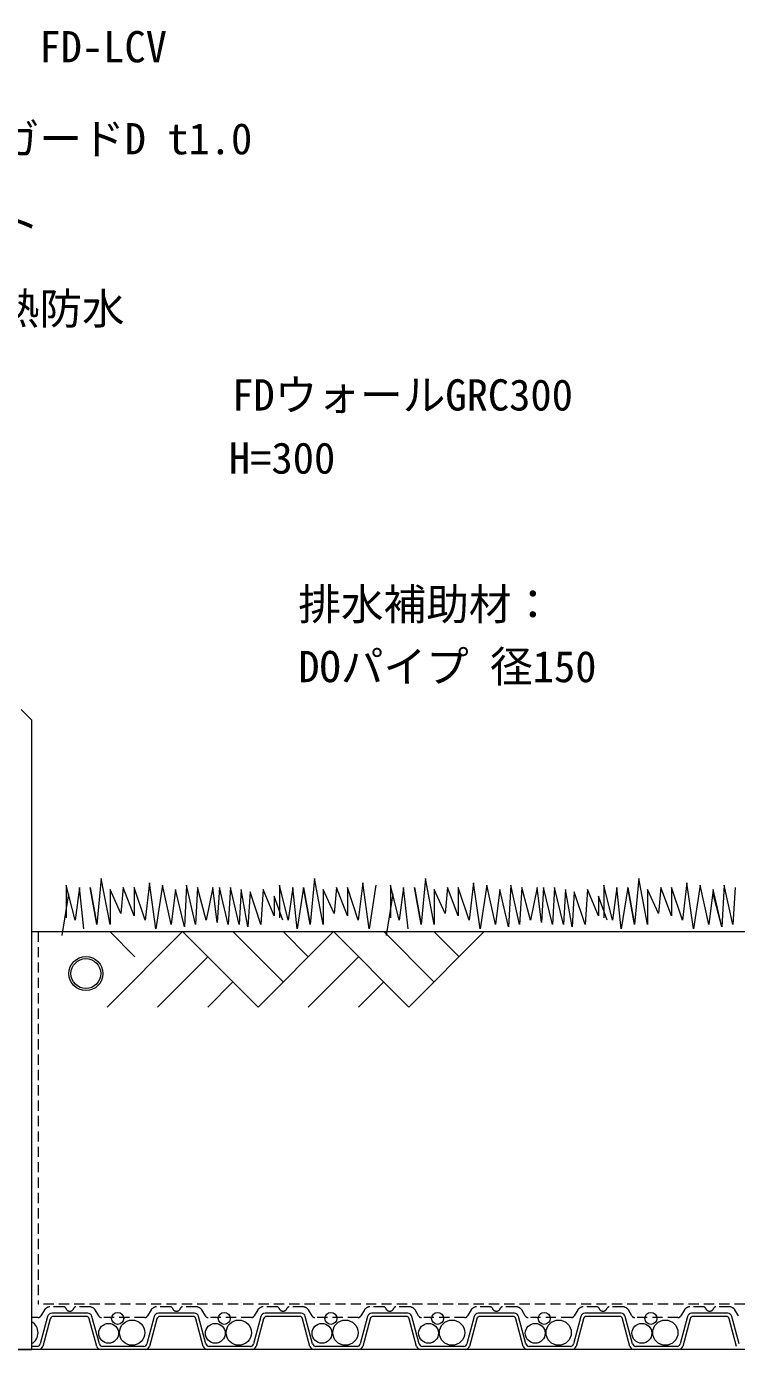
# Model space of a CAD drawing. Units: millimetres, scale not verified. Extents: x -1485 to 1485, y -1050 to 1050.
# Drawn here: x -119 to 214, y -424 to 197 of the extents above; entities that cross this region are included whole.
import ezdxf
from ezdxf.enums import TextEntityAlignment as Align

# ---------------------------------------------------------------- set-up
doc = ezdxf.new("R2010")
doc.units = ezdxf.units.MM
doc.header["$LTSCALE"] = 4
doc.linetypes.add('DASHED1', pattern=[1.8, 1.2, -0.6])
for name, color, linetype, lineweight in [('0-0_TLC', 4, 'Continuous', 18), ('0-4_KUTAI', 1, 'Continuous', 18), ('0-9_buhin', 1, 'Continuous', 18), ('0-A_FD-L', 8, 'Continuous', 18), ('0-C_GREEN', 4, 'Continuous', 18), ('0-F_ecom', 7, 'Continuous', 18)]:
    doc.layers.add(name, color=color, linetype=linetype, lineweight=lineweight)
doc.layers.add('0-D_MOJI', color=7, linetype='Continuous')
doc.styles.add('ＭＳ ゴシック', font='')
doc.styles.get('ＭＳ ゴシック').set_extended_font_data('MS Gothic')

msp = doc.modelspace()

# ---------------------------------------------------------------- linework, layer by layer
at = {"layer": '0-0_TLC'}
msp.add_line((-121.665, -123.609), (-116.666, -128.609), dxfattribs=at)
msp.add_lwpolyline([(-216.666, -423.609), (-116.666, -423.609), (-116.666, -128.609)], dxfattribs=at)
at = {"layer": '0-4_KUTAI'}
msp.add_lwpolyline([(-116.666, -227.748), (414.431, -227.748), (470.185, -229.297), (545.155, -236.794)], dxfattribs=at)
at = {"layer": '0-9_buhin'}
for radius in [8, 7]:
    msp.add_circle((-91.291, -247.402), radius, dxfattribs=at)
at = {"layer": '0-A_FD-L', "color": 3, "linetype": 'DASHED1'}
for p in [(-113.666, -227.748), (534.456, -402.409)]:
    msp.add_line(p, (-113.666, -402.409), dxfattribs=at)
at = {"layer": '0-A_FD-L', "linetype": 'DASHED1'}
for p, q in [((-113.7, -408.609), (-116.666, -408.609)), ((-110.725, -405.066), (-112.414, -407.881)), ((-101.679, -403.609), (-108.152, -403.609)), ((-89.549, -403.609), (-96.022, -403.609)), ((-85.288, -407.881), (-86.977, -405.066)), ((-63.7, -408.609), (-84.001, -408.609)), ((-60.725, -405.066), (-62.414, -407.881)), ((-51.679, -403.609), (-58.152, -403.609)), ((-39.549, -403.609), (-46.022, -403.609)), ((-35.288, -407.881), (-36.977, -405.066)), ((-13.7, -408.609), (-34.001, -408.609)), ((-10.725, -405.066), (-12.414, -407.881)), ((-1.679, -403.609), (-8.152, -403.609)), ((10.451, -403.609), (3.978, -403.609)), ((14.712, -407.881), (13.023, -405.066)), ((36.3, -408.609), (15.999, -408.609)), ((39.275, -405.066), (37.586, -407.881)), ((48.321, -403.609), (41.848, -403.609)), ((60.451, -403.609), (53.978, -403.609)), ((64.712, -407.881), (63.023, -405.066)), ((86.3, -408.609), (65.999, -408.609)), ((89.275, -405.066), (87.586, -407.881)), ((98.321, -403.609), (91.848, -403.609)), ((110.451, -403.609), (103.978, -403.609)), ((114.712, -407.881), (113.023, -405.066)), ((136.3, -408.609), (115.999, -408.609)), ((139.275, -405.066), (137.586, -407.881)), ((148.321, -403.609), (141.848, -403.609)), ((160.451, -403.609), (153.978, -403.609)), ((164.712, -407.881), (163.023, -405.066)), ((186.3, -408.609), (165.999, -408.609)), ((189.275, -405.066), (187.586, -407.881)), ((198.321, -403.609), (191.848, -403.609)), ((210.451, -403.609), (203.978, -403.609)), ((214.712, -407.881), (213.023, -405.066))]:
    msp.add_line(p, q, dxfattribs=at)
at = {"layer": '0-A_FD-L'}
for p, q in [((-109.248, -408.092), (-112.706, -420.998)), ((-107.998, -409.221), (-111.456, -422.127)), ((-86.246, -422.127), (-89.704, -409.221)), ((-84.995, -420.998), (-88.453, -408.092)), ((-59.248, -408.092), (-62.706, -420.998)), ((-57.998, -409.221), (-61.456, -422.127)), ((-36.246, -422.127), (-39.704, -409.221)), ((-34.995, -420.998), (-38.453, -408.092)), ((-9.248, -408.092), (-12.706, -420.998)), ((-7.998, -409.221), (-11.456, -422.127)), ((13.754, -422.127), (10.296, -409.221)), ((15.005, -420.998), (11.547, -408.092)), ((40.752, -408.092), (37.294, -420.998)), ((42.002, -409.221), (38.544, -422.127)), ((63.754, -422.127), (60.296, -409.221)), ((65.005, -420.998), (61.547, -408.092)), ((90.752, -408.092), (87.294, -420.998)), ((92.002, -409.221), (88.544, -422.127)), ((113.754, -422.127), (110.296, -409.221)), ((115.005, -420.998), (111.547, -408.092)), ((140.752, -408.092), (137.294, -420.998)), ((142.002, -409.221), (138.544, -422.127)), ((163.754, -422.127), (160.296, -409.221)), ((165.005, -420.998), (161.547, -408.092)), ((190.752, -408.092), (187.294, -420.998)), ((192.002, -409.221), (188.544, -422.127)), ((213.754, -422.127), (210.296, -409.221)), ((215.005, -420.998), (211.547, -408.092)), ((-114.155, -422.109), (-116.666, -422.109)), ((-113.388, -423.609), (-116.666, -423.609)), ((-63.388, -423.609), (-84.314, -423.609)), ((-64.155, -422.109), (-83.546, -422.109)), ((-13.388, -423.609), (-34.314, -423.609)), ((-14.155, -422.109), (-33.546, -422.109)), ((36.612, -423.609), (15.686, -423.609)), ((35.845, -422.109), (16.454, -422.109)), ((86.612, -423.609), (65.686, -423.609)), ((85.845, -422.109), (66.454, -422.109)), ((136.612, -423.609), (115.686, -423.609)), ((135.845, -422.109), (116.454, -422.109)), ((186.612, -423.609), (165.686, -423.609)), ((185.845, -422.109), (166.454, -422.109))]:
    msp.add_line(p, q, dxfattribs=at)
at = {"layer": '0-A_FD-L', "color": 6}
msp.add_line((563.155, -423.609), (-853.238, -423.609), dxfattribs=at)
at = {"layer": '0-A_FD-L'}
for points in [[(-90.385, -406.609), (-98.851, -406.609), (-107.316, -406.609)], [(-91.153, -408.109), (-98.851, -408.109), (-106.549, -408.109)], [(-40.385, -406.609), (-48.851, -406.609), (-57.316, -406.609)], [(-41.153, -408.109), (-48.851, -408.109), (-56.549, -408.109)], [(9.615, -406.609), (1.149, -406.609), (-7.316, -406.609)], [(8.847, -408.109), (1.149, -408.109), (-6.549, -408.109)], [(59.615, -406.609), (51.149, -406.609), (42.684, -406.609)], [(58.847, -408.109), (51.149, -408.109), (43.451, -408.109)], [(109.615, -406.609), (101.149, -406.609), (92.684, -406.609)], [(108.847, -408.109), (101.149, -408.109), (93.451, -408.109)], [(159.615, -406.609), (151.149, -406.609), (142.684, -406.609)], [(158.847, -408.109), (151.149, -408.109), (143.451, -408.109)], [(209.615, -406.609), (201.149, -406.609), (192.684, -406.609)], [(208.847, -408.109), (201.149, -408.109), (193.451, -408.109)]]:
    msp.add_lwpolyline(points, dxfattribs=at)
for centre, radius in [((-76.403, -409.006), 2.82), ((-26.403, -409.006), 2.82), ((23.597, -409.006), 2.82), ((73.597, -409.006), 2.82), ((123.597, -409.006), 2.82), ((173.597, -409.006), 2.82), ((-80.633, -415.992), 4.654), ((-69.634, -415.71), 5.923), ((-30.633, -415.992), 4.654), ((-19.634, -415.71), 5.923), ((19.367, -415.992), 4.654), ((30.366, -415.71), 5.923), ((69.367, -415.992), 4.654), ((80.366, -415.71), 5.923), ((119.367, -415.992), 4.654), ((130.366, -415.71), 5.923), ((169.367, -415.992), 4.654), ((180.366, -415.71), 5.923)]:
    msp.add_circle(centre, radius, dxfattribs=at)
at = {"layer": '0-A_FD-L', "linetype": 'DASHED1'}
for centre, radius, start, end in [((-113.7, -407.109), 1.5, 270, 329.03624), ((-108.152, -406.609), 3, 90, 149.03624), ((-101.679, -404.609), 1, 19.47122, 90), ((-98.851, -403.609), 2, 199.47122, 270), ((-98.851, -403.609), 2, 270, 340.52878), ((-96.022, -404.609), 1, 90, 160.52878), ((-89.549, -406.609), 3, 30.96376, 90), ((-84.001, -407.109), 1.5, 210.96376, 270), ((-63.7, -407.109), 1.5, 270, 329.03624), ((-58.152, -406.609), 3, 90, 149.03624), ((-51.679, -404.609), 1, 19.47122, 90), ((-48.851, -403.609), 2, 199.47122, 270), ((-48.851, -403.609), 2, 270, 340.52878), ((-46.022, -404.609), 1, 90, 160.52878), ((-39.549, -406.609), 3, 30.96376, 90), ((-34.001, -407.109), 1.5, 210.96376, 270), ((-13.7, -407.109), 1.5, 270, 329.03624), ((-8.152, -406.609), 3, 90, 149.03624), ((-1.679, -404.609), 1, 19.47122, 90), ((1.149, -403.609), 2, 199.47122, 270), ((1.149, -403.609), 2, 270, 340.52878), ((3.978, -404.609), 1, 90, 160.52878), ((10.451, -406.609), 3, 30.96376, 90), ((15.999, -407.109), 1.5, 210.96376, 270), ((36.3, -407.109), 1.5, 270, 329.03624), ((41.848, -406.609), 3, 90, 149.03624), ((48.321, -404.609), 1, 19.47122, 90), ((51.149, -403.609), 2, 199.47122, 270), ((51.149, -403.609), 2, 270, 340.52878), ((53.978, -404.609), 1, 90, 160.52878), ((60.451, -406.609), 3, 30.96376, 90), ((65.999, -407.109), 1.5, 210.96376, 270), ((86.3, -407.109), 1.5, 270, 329.03624), ((91.848, -406.609), 3, 90, 149.03624), ((98.321, -404.609), 1, 19.47122, 90), ((101.149, -403.609), 2, 199.47122, 270), ((101.149, -403.609), 2, 270, 340.52878), ((103.978, -404.609), 1, 90, 160.52878), ((110.451, -406.609), 3, 30.96376, 90), ((115.999, -407.109), 1.5, 210.96376, 270), ((136.3, -407.109), 1.5, 270, 329.03624), ((141.848, -406.609), 3, 90, 149.03624), ((148.321, -404.609), 1, 19.47122, 90), ((151.149, -403.609), 2, 199.47122, 270), ((151.149, -403.609), 2, 270, 340.52878), ((153.978, -404.609), 1, 90, 160.52878), ((160.451, -406.609), 3, 30.96376, 90), ((165.999, -407.109), 1.5, 210.96376, 270), ((186.3, -407.109), 1.5, 270, 329.03624), ((191.848, -406.609), 3, 90, 149.03624), ((198.321, -404.609), 1, 19.47122, 90), ((201.149, -403.609), 2, 199.47122, 270), ((201.149, -403.609), 2, 270, 340.52878), ((203.978, -404.609), 1, 90, 160.52878), ((210.451, -406.609), 3, 30.96376, 90)]:
    msp.add_arc(centre, radius, start, end, dxfattribs=at)
at = {"layer": '0-A_FD-L'}
for centre, radius, start, end in [((-107.316, -408.609), 2, 90, 165), ((-106.549, -409.609), 1.5, 90, 165), ((-91.153, -409.609), 1.5, 15, 90), ((-90.385, -408.609), 2, 15, 90), ((-57.316, -408.609), 2, 90, 165), ((-56.549, -409.609), 1.5, 90, 165), ((-41.153, -409.609), 1.5, 15, 90), ((-40.385, -408.609), 2, 15, 90), ((-7.316, -408.609), 2, 90, 165), ((-6.549, -409.609), 1.5, 90, 165), ((8.847, -409.609), 1.5, 15, 90), ((9.615, -408.609), 2, 15, 90), ((42.684, -408.609), 2, 90, 165), ((43.451, -409.609), 1.5, 90, 165), ((58.847, -409.609), 1.5, 15, 90), ((59.615, -408.609), 2, 15, 90), ((92.684, -408.609), 2, 90, 165), ((93.451, -409.609), 1.5, 90, 165), ((108.847, -409.609), 1.5, 15, 90), ((109.615, -408.609), 2, 15, 90), ((142.684, -408.609), 2, 90, 165), ((143.451, -409.609), 1.5, 90, 165), ((158.847, -409.609), 1.5, 15, 90), ((159.615, -408.609), 2, 15, 90), ((192.684, -408.609), 2, 90, 165), ((193.451, -409.609), 1.5, 90, 165), ((208.847, -409.609), 1.5, 15, 90), ((209.615, -408.609), 2, 15, 90), ((-119.634, -415.71), 5.923, 300.07651, 59.92349), ((-114.155, -420.609), 1.5, 270, 345), ((-83.546, -420.609), 1.5, 195, 270), ((-64.155, -420.609), 1.5, 270, 345), ((-33.546, -420.609), 1.5, 195, 270), ((-14.155, -420.609), 1.5, 270, 345), ((16.454, -420.609), 1.5, 195, 270), ((35.845, -420.609), 1.5, 270, 345), ((66.454, -420.609), 1.5, 195, 270), ((85.845, -420.609), 1.5, 270, 345), ((116.454, -420.609), 1.5, 195, 270), ((135.845, -420.609), 1.5, 270, 345), ((166.454, -420.609), 1.5, 195, 270), ((185.845, -420.609), 1.5, 270, 345), ((-113.388, -421.609), 2, 270, 345), ((-84.314, -421.609), 2, 195, 270), ((-63.388, -421.609), 2, 270, 345), ((-34.314, -421.609), 2, 195, 270), ((-13.388, -421.609), 2, 270, 345), ((15.686, -421.609), 2, 195, 270), ((36.612, -421.609), 2, 270, 345), ((65.686, -421.609), 2, 195, 270), ((86.612, -421.609), 2, 270, 345), ((115.686, -421.609), 2, 195, 270), ((136.612, -421.609), 2, 270, 345), ((165.686, -421.609), 2, 195, 270), ((186.612, -421.609), 2, 270, 345)]:
    msp.add_arc(centre, radius, start, end, dxfattribs=at)
at = {"layer": '0-C_GREEN'}
for p, q in [((-84.089, -202.881), (-86.14, -224.42)), ((15.911, -202.881), (13.86, -224.42)), ((67.928, -202.881), (65.876, -224.42)), ((167.928, -202.881), (165.876, -224.42)), ((-99.474, -210.061), (-102.551, -229.548)), ((-92.294, -226.471), (-94.346, -206.984)), ((-55.37, -205.958), (-58.447, -226.471)), ((-45.113, -225.446), (-49.216, -208.009)), ((-24.6, -224.42), (-28.702, -206.984)), ((44.63, -205.958), (41.553, -226.471)), ((52.542, -210.061), (49.465, -229.548)), ((59.722, -226.471), (57.671, -206.984)), ((96.647, -205.958), (93.57, -226.471)), ((106.903, -225.446), (102.801, -208.009)), ((127.417, -224.42), (123.314, -206.984)), ((196.647, -205.958), (193.57, -226.471)), ((206.903, -225.446), (202.801, -208.009)), ((206.903, -225.446), (202.801, -210.061))]:
    msp.add_line(p, q, dxfattribs=at)
for points in [[(-68.704, -206.984), (-68.704, -220.317), (-73.832, -206.984), (-74.858, -219.292), (-79.986, -208.009), (-79.986, -224.42), (-84.089, -202.881)], [(31.296, -206.984), (31.296, -220.317), (26.168, -206.984), (25.142, -219.292), (20.014, -208.009), (20.014, -224.42), (15.911, -202.881)], [(83.313, -206.984), (83.313, -220.317), (78.184, -206.984), (77.159, -219.292), (72.03, -208.009), (72.03, -224.42), (67.928, -202.881)], [(183.313, -206.984), (183.313, -220.317), (178.184, -206.984), (177.159, -219.292), (172.03, -208.009), (172.03, -224.42), (167.928, -202.881)], [(-94.346, -206.984), (-96.397, -222.369), (-100.5, -205.958), (-100.5, -221.343)], [(-86.14, -224.42), (-89.217, -206.984), (-86.14, -224.42)], [(-58.447, -226.471), (-61.524, -204.932), (-63.575, -222.369), (-68.704, -206.984)], [(-49.216, -208.009), (-51.267, -224.42), (-55.37, -205.958)], [(-38.959, -206.984), (-39.985, -224.42), (-44.088, -205.958), (-45.113, -225.446)], [(-28.702, -206.984), (-29.728, -223.394), (-31.779, -206.984), (-34.856, -222.369), (-38.959, -206.984)], [(1.042, -222.369), (-3.06, -211.086), (-3.06, -220.317), (-8.189, -208.009), (-9.215, -224.42), (-14.343, -209.035), (-15.369, -225.446), (-18.446, -208.009), (-19.471, -224.42), (-23.574, -206.984), (-24.6, -224.42)], [(5.654, -206.984), (3.603, -222.369), (-0.5, -205.958), (-0.5, -221.343)], [(10.783, -206.984), (7.706, -226.471), (5.654, -206.984)], [(13.86, -224.42), (10.783, -206.984), (13.86, -224.42)], [(41.553, -226.471), (38.476, -204.932), (36.425, -222.369), (31.296, -206.984)], [(57.671, -206.984), (55.62, -222.369), (51.517, -205.958), (51.517, -221.343)], [(65.876, -224.42), (62.799, -206.984), (65.876, -224.42)], [(93.57, -226.471), (90.492, -204.932), (88.441, -222.369), (83.313, -206.984)], [(102.801, -208.009), (100.749, -224.42), (96.647, -205.958)], [(113.057, -206.984), (112.032, -224.42), (107.929, -205.958), (106.903, -225.446)], [(123.314, -206.984), (122.288, -223.394), (120.237, -206.984), (117.16, -222.369), (113.057, -206.984)], [(153.059, -222.369), (148.956, -211.086), (148.956, -220.317), (143.828, -208.009), (142.802, -224.42), (137.674, -209.035), (136.648, -225.446), (133.571, -208.009), (132.545, -224.42), (128.442, -206.984), (127.417, -224.42)], [(157.671, -206.984), (155.62, -222.369), (151.517, -205.958), (151.517, -221.343)], [(162.799, -206.984), (159.722, -226.471), (157.671, -206.984)], [(165.876, -224.42), (162.799, -206.984), (165.876, -224.42)], [(193.57, -226.471), (190.492, -204.932), (188.441, -222.369), (183.313, -206.984)], [(202.801, -208.009), (200.749, -224.42), (196.647, -205.958)], [(213.057, -206.984), (212.032, -224.42), (207.929, -205.958), (206.903, -225.446)]]:
    msp.add_lwpolyline(points, dxfattribs=at)
at = {"layer": '0-F_ecom'}
for p, q in [((-45.956, -227.748), (-81.311, -263.104)), ((-80.121, -227.748), (-68.336, -239.533)), ((-45.956, -227.748), (-10.6, -263.104)), ((-22.385, -227.748), (1.185, -251.318)), ((24.755, -227.748), (-10.6, -263.104)), ((1.185, -227.748), (12.97, -239.533)), ((24.755, -227.748), (60.11, -263.104)), ((48.325, -227.748), (71.895, -251.318)), ((95.465, -227.748), (60.11, -263.104)), ((71.895, -227.748), (83.68, -239.533)), ((-34.171, -239.533), (-57.741, -263.104)), ((36.54, -239.533), (12.97, -263.104)), ((-22.386, -251.318), (-34.171, -263.104)), ((48.325, -251.318), (36.54, -263.104))]:
    msp.add_line(p, q, dxfattribs=at)

# ---------------------------------------------------------------- texts
at = {"layer": '0-D_MOJI', "style": 'ＭＳ ゴシック'}
for s, p in [('樹木・菜園仕様\u3000FD-LCV', (-273.084, 175.303)), ('耐根層：ルートガードD t1.0', (-273.084, 132.182)), ('保護コンクリート', (-273.084, 92.182)), ('アスファルト断熱防水', (-273.084, 52.537)), ('FDウォールGRC300', (-22.715, 12.103)), ('H=300', (-24.245, -17.487)), ('排水補助材：', (8.272, -86.017)), ('DOパイプ 径150', (8.272, -115.224))]:
    msp.add_text(s, height=14.66, dxfattribs=at).set_placement(p, align=Align.BOTTOM_LEFT)

doc.saveas('drawing.dxf')
